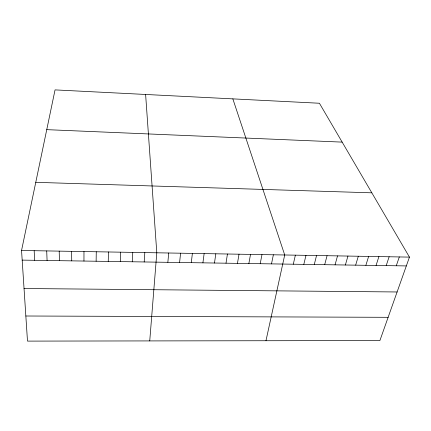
<?xml version="1.0" encoding="UTF-8"?>
<svg xmlns="http://www.w3.org/2000/svg" width="431" height="431" viewBox="0 0 431 431"><rect width="100%" height="100%" fill="white"/><g stroke="black" fill="none" stroke-linecap="round" stroke-linejoin="round"><path stroke-width="0.65" d="M83.959 261.046L83.975 251.553M96.129 261.234L96.269 251.763M108.235 261.418L108.499 251.968M120.276 261.595L120.664 252.178M132.263 261.779L132.77 252.383M144.186 261.956L144.816 252.593M149.74 340.916L156.798 252.798L145.619 94.464M167.853 262.317L168.72 252.997M179.598 262.495L180.584 253.202M191.289 262.668L192.388 253.401M202.915 262.845L204.132 253.606M214.487 263.023L215.812 253.805M226.006 263.196L227.439 254.004M237.459 263.368L239.011 254.198M248.859 263.54L250.519 254.398M260.205 263.713L261.978 254.592M271.498 263.88L273.373 254.786M21.55 250.486L55.049 89.89L319.414 103.246L409.45 257.113L379.905 340.549L27.487 341.11L21.55 250.486L409.45 257.113M265.975 340.732L284.713 254.98L232.842 98.871M293.295 264.214L295.375 255.163M303.807 264.37L305.983 255.346M314.269 264.526L316.548 255.524M324.683 264.688L327.059 255.707M335.054 264.844L337.527 255.885M345.376 265L347.941 256.062M355.65 265.151L358.312 256.24M365.876 265.307L368.629 256.418M376.058 265.464L378.908 256.59M386.198 265.615L389.134 256.768M396.288 265.765L399.316 256.941M25.844 316.004L388.137 317.308M24.039 288.517L397.107 291.97M22.18 260.114L406.331 265.922M35.768 182.329L371.829 192.824M46.753 129.65L342.16 142.117M34.168 250.702L34.663 260.302M46.715 250.912L47.081 260.491M59.198 251.128L59.44 260.68M71.621 251.338L71.729 260.863"/></g></svg>
